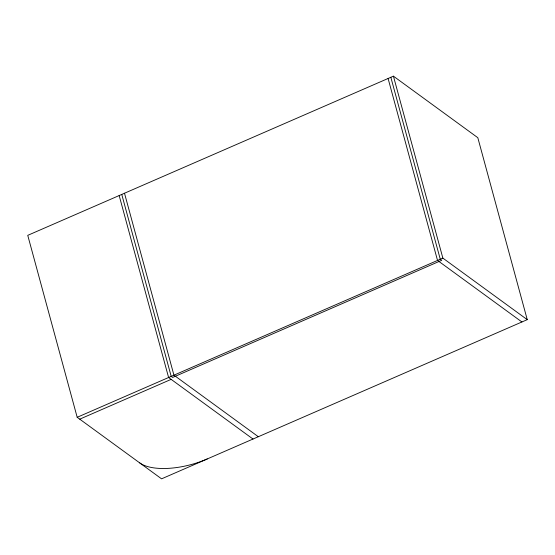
<?xml version="1.0" encoding="UTF-8"?>
<svg xmlns="http://www.w3.org/2000/svg" width="555" height="555" viewBox="0 0 555 555"><rect width="100%" height="100%" fill="white"/><g stroke="black" fill="none" stroke-linecap="round" stroke-linejoin="round"><path stroke-width="0.83" d="M393.426 76.16L27.75 235.348L77.187 417.298L161.574 478.84L527.25 319.652L477.813 137.702L393.426 76.16L442.862 258.117L527.25 319.652M77.187 417.298L442.862 258.117M79.733 419.157L171.148 379.363M521.915 321.976L437.527 260.434L388.091 78.484M258.325 436.723L173.937 375.18L124.5 193.23M252.997 439.04L168.602 377.504L119.165 195.547M390.838 77.291L440.268 259.24L441.724 260.302L172.647 377.435L171.197 376.373L121.76 194.423M207.286 458.943A52.135 22.283 -15.2 0 1 139.749 462.925"/></g></svg>
